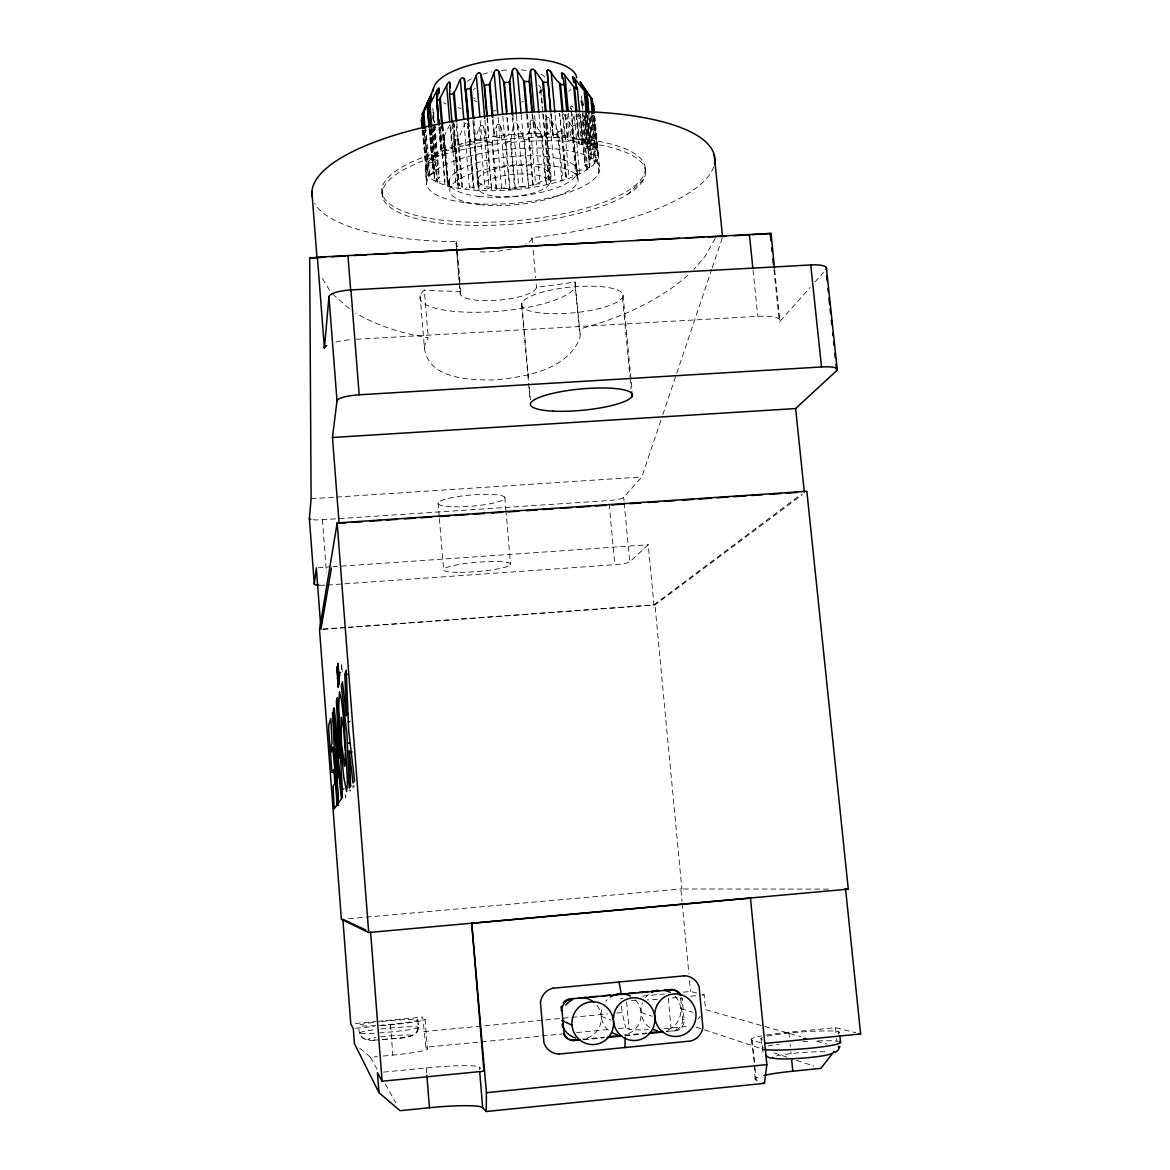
<?xml version="1.0" encoding="UTF-8"?>
<svg xmlns="http://www.w3.org/2000/svg" width="1170" height="1170" viewBox="0 0 1170 1170"><rect width="100%" height="100%" fill="white"/><g stroke="black" fill="none" stroke-linecap="round" stroke-linejoin="round"><path stroke-width="0.75" stroke-dasharray="5 3.75" d="M561.966 129.256L566.426 179.185L559.757 114.996A6.932 5.484 68.7 0 1 559.655 114.09M531.414 120.13L530.756 120.759A3.934 3.759 68.3 0 0 530.376 121.651A6.859 6.552 68 0 0 530.142 123.362L528.84 139.025L533.184 187.258L529.176 137.694M420.103 295.864L424.417 348.017C428.366 379.606 471.539 380.382 496.241 379.841C526.368 376.623 566.031 369.939 579.633 339.037A82.778 37.937 -6.8 0 0 579.238 329.106L574.894 281.882A202.878 58.076 -5.2 0 1 536.474 287.191L536.226 288.244A38.317 10.018 -5 0 1 494.486 300.456A38.317 10.018 -5 0 1 460.249 292.412L459.722 286.197M713.685 166.798A202.234 62.858 -5.2 0 1 532.043 237.729L531.794 238.87A38.215 10.852 -5 0 1 525.622 244.164M536.474 287.25L536.196 284.091M449.178 185.884L447.847 185.986L443.693 137.139L440.71 136.188L441.456 125.746M430.867 128.407L434.567 180.838L438.735 178.366L434.158 123.888M430.472 130.952L432.593 132.78L435.737 127.062M546.448 134.023L550.675 183.734L546.273 135.369C545.132 111.428 545.922 112.071 558.353 131.859L562.799 180.385L561.775 180.414M350.693 789.75L350.166 791.3L349.537 790.306M540.979 89.344L539.575 92.971A35.407 12.402 -5.2 0 0 538.551 85.059M432.827 118.492L433.763 114.031M594.448 116.152L598.265 156.721L596.159 161.533L590.294 160.202L585.921 113.402M423.555 130.192L426.465 164.882L425.456 169.387L426.757 184.728M517.111 188.311L514.741 189.613L510.456 141.409L513.337 125.877A7.02 6.903 76.5 0 1 513.718 124.195A4.036 3.963 75.7 0 1 514.127 123.42L514.917 122.733M498.113 124.152L497.338 124.663A3.934 3.802 -75.6 0 0 496.797 125.497A6.844 6.61 -74.9 0 0 496.226 127.15L491.926 142.447L496.168 190.681L497.045 190.417M444.922 184.845L440.68 134.813M454.165 146.191L452.234 123.625M456.549 248.991L456.549 241.649A202.234 62.858 -5.2 0 1 314.671 203.244M486.969 141.219L491.736 190.739L487.51 142.477C482.406 119.018 481.66 120.1 474.099 142.053L478.296 190.417L479.056 190.271L474.757 140.839M460.249 292.412L460.512 288.215M313.107 519.729A13.353 2.194 -4.1 0 0 322.408 519.743L608.853 500.526A13.089 2.135 -5.4 0 0 623.698 497.382L641.833 476.965L662.205 416.403M662.79 414.677L676.187 374.883M676.772 373.142L711.711 269.334M712.296 267.608L722.197 238.183M582.353 140.239L579.72 113.505M715.25 238.49L704.969 256.522L693.854 269.451M449.865 124.678L443.693 137.139M458.479 139.098L462.735 188.736L461.931 188.838L457.762 140.268L464.11 125.702A6.888 5.674 -78.3 0 1 464.841 124.122A3.963 3.276 -78.6 0 1 465.397 123.479L466.23 123.011M570.989 106.177L570.77 106.894A4.11 2.589 67.5 0 0 570.814 107.83L571.194 109.527M444.381 136.086L448.666 185.942M698.037 1019.143L700.186 1016.437M539.575 92.971L543.231 88.818M356.382 339.271L757.78 316.353A28.636 6.684 -6.6 0 1 779.366 322.072L810.137 287.425M814.993 281.955L823.475 272.405M541.125 90.456L541.198 96.159M433.163 112.335L434.728 122.865M588.744 114.879L591.537 145.314L589.007 114.148M627.091 194.673L643.749 179.185L643.427 175.851M327.381 585.029L614.806 564.7A13.133 1.755 -5.3 0 0 629.723 561.878L648.253 544.752L653.942 604.846L348.25 627.237M687.989 275.125C657.247 302.299 618.491 318.576 579.238 329.106M653.942 604.846L801.377 494.135M505.689 136.671L509.038 134.623L507.59 118.346M348.675 627.442L654.966 605.007L802.474 494.588M429.931 129.928L433.587 173.365L427.957 175.617L424.096 129.475M591.508 145.329L587.135 147.625A2.823 0.907 -5.9 0 0 588.393 149.029L596.364 149.175L593.395 117.614M597.27 150.594L593.453 115.391M518.368 136.246A2.896 0.951 -5.3 0 0 523.195 136.115L529.103 133.512L527.348 114.016M500.116 189.13L501.623 188.414A2.691 0.819 -5.1 0 1 506.069 188.253M501.564 188.443L496.226 127.15M563.662 114.382L571.296 125.409L575.859 175.281L576.722 175.178L572.203 126.389L575.143 124.941L572.481 113.885M429.799 130.309L432.827 166.213A2.735 0.877 -4.5 0 1 432.505 167.734L425.471 169.679L426.626 183.046M598.265 156.721L593.687 114.762M536.503 135.925A2.881 0.951 -5.5 0 0 541.008 136.173L548.203 133.95L546.434 114.499M540.964 136.159L538.99 114.338M561.951 130.616L558.353 131.859M484.877 188.487L484.746 188.531A2.691 0.834 -5 0 1 489.118 188.648L483.824 127.267M591.376 152.86L591.157 152.934A2.793 0.892 -6 0 0 591.318 154.455L598.426 155.201L599.669 167.88M590.616 116.664L594.974 163.069L594.243 163.273L589.856 116.298M596.159 157.394L595.325 157.614M553.293 137.022A2.881 0.936 -5.7 0 0 557.212 137.621L565.285 135.91M557.183 137.592L555.033 114.06M546.273 135.369L545.264 135.632M473.192 187.8A2.706 0.834 -4.8 0 0 469.404 187.302L469.272 187.346M543.728 135.998L542.953 136.188M531.897 119.954A1.638 1.55 68.6 0 1 532.789 120.349L532.847 120.393A4.022 3.832 68 0 1 533.535 121.051A7.386 6.991 66.6 0 1 534.471 122.528L542.441 136.305M591.464 158.579L586.887 115.23M467.137 187.843L465.616 188.18M590.952 158.696L590.996 158.681A2.706 0.863 -5.9 0 0 590.294 160.202M433.514 156.838L441.967 155.902A2.779 0.907 -4.6 0 0 444.337 154.396L441.894 125.658M676.918 1030.536L666.183 1031.75M586.111 169.577L587.632 169.328L582.47 113.548M590.484 163.99L589.387 164.18M567.801 139.435A2.866 0.936 -5.8 0 0 570.945 140.356L579.442 139.23L577.059 113.592M528.84 139.025L524.438 139.727L517.769 125.322A7.327 7.166 69.7 0 0 516.965 123.786A3.934 3.861 73.5 0 0 516.379 123.128L516.321 123.084A1.565 1.536 74.6 0 0 515.414 122.587L515.4 122.674M587.267 164.502L587.267 164.502A2.749 0.863 -5.9 0 0 585.336 166.052L580.569 114.221M586.799 169.489L582.177 119.281L578.389 114.397M443.854 150.579L452.176 150.257L450.099 125.834M383.555 1072.115L426.275 1067.918A50.149 4.446 -5.3 0 1 479.305 1067.069L481.031 1068.59M766.292 1035.084A49.272 4.256 -4.5 0 1 788.902 1032.247L835.526 1027.669L855.767 1032.715M377.808 1021.337L422.662 1017.052L425.953 1047.238L540.35 1036.123M542.163 1035.947L562.141 1034.002M576.664 1032.598L609.351 1029.424M618.433 1028.532L625.687 1027.83L629.094 1029.19A36.153 2.793 -4.8 0 0 648.282 1029.644M359.775 1048.159L370.495 1057.3L377.486 1056.612M383.073 1056.071L392.842 1055.121A36.796 2.881 -5.4 0 0 427.416 1048.817L425.061 1019.172L422.662 1017.052M663.96 1028.649A36.153 2.793 -4.8 0 0 671.039 1028.006L689.934 1026.163M582.821 1039.223L604.627 1037.103M624.604 1035.143L646.41 1033.022M666.403 1031.077L675.119 1030.887A10.325 10.018 87.7 0 0 684.114 1019.626L682.183 999.107A10.311 10.003 86.7 0 0 681.832 997.249M583.815 1039.794L603.603 1037.863M625.116 1035.757L646.571 1033.666M579.282 143.062A2.837 0.921 -5.9 0 0 581.505 144.246L589.958 143.749L587.281 115.113M355.3 1023.487L376.316 1021.469M642.681 996.05L664.472 993.959M683.309 992.16L690.549 991.473L697.247 993.154M355.607 1028.24L374.224 1026.456M381.201 1025.797L390.487 1024.905A36.723 2.384 -5.3 0 0 425.061 1019.172M677.254 997.454L668.26 998.317L671.039 1028.006M690.724 996.167L697.452 995.524M701.927 995.085L704.179 994.88L705.583 1009.681L801.055 1036.737M423.818 1031.618L607.596 1013.922M616.692 1013.044L622.147 1012.518L625.687 1027.83M442.567 125.161L447.393 182.564A2.735 0.848 -4.6 0 0 444.951 181.482L444.761 181.511M510.456 141.409L505.937 141.789L500.731 126.974A7.386 7.166 -75.1 0 0 500.073 125.365A4.022 3.89 -75.9 0 0 499.531 124.663M581.943 170.016L580.92 170.103M348.66 918.699L681.861 888.849L654.966 605.007M580.788 170.118L579.677 170.206M351.863 786.094L354.349 785.889L352.857 787.834L352.726 784.236M579.589 170.22L579.501 170.22A2.662 0.834 -5.8 0 0 576.942 171.654L571.355 111.296M322.774 629.094L346.437 627.369M323.154 629.299L346.846 627.573M382.341 1039.691C393.778 1036.825 420.381 1042.265 418.085 1023.56M318.138 567.786L330.832 566.894M332.646 566.777L648.253 544.752M311.103 498.742L334.722 497.191M336.536 497.074L641.833 476.965M440.286 181.847L439.408 181.906M469.989 144.042A2.808 0.921 -4.8 0 1 466.011 145.226L457.865 144.89L455.934 122.28M437.814 181.979L436.746 181.964L432.33 129.738M572.569 175.441L571.837 175.456M491.926 142.447L487.51 142.477M374.926 1040.057C365.698 1042.251 356.718 1035.801 359.351 1025.446M828.375 889.112L680.852 888.981L682.037 901.573M561.936 180.414L557.447 130.821M561.249 180.399L560.518 180.385M484.892 120.144L486.647 140.166A2.881 0.951 -5 0 1 482.04 141.014L474.844 140.078L473.163 120.627M498.478 124.122L498.596 124.122A1.623 1.579 -76.3 0 1 499.444 124.576L499.531 124.663M433.543 173.35A2.779 0.877 -4.5 0 0 433.075 171.888L432.841 171.902M591.347 154.44L587.559 114.426M474.099 142.053L469.96 141.745L467.956 126.228A7.444 6.26 -77.9 0 0 467.693 124.517A4.051 3.364 -78.6 0 0 467.342 123.742L467.283 123.64A1.638 1.36 -78.8 0 0 466.684 122.996L466.552 123.04M502.808 116.196L504.694 137.475A2.823 0.936 -5.1 0 1 499.912 138.045L493.886 136.451L492.453 120.188M457.762 140.268L454.121 139.625L453.814 123.888L459.108 185.737A2.72 0.848 -4.7 0 0 455.876 184.933L450.582 123.025M424.432 348.017A82.734 37.893 -6.9 0 1 428.278 337.75C403.065 333.596 377.998 326.357 355.972 313.107M428.659 165.467L427.928 165.306M422.165 130.309L426.406 171.332L422.911 130.791M508.292 189.335L510.208 189.993L505.937 141.789M427.84 165.292L426.465 164.882M513.937 134.214L516.57 135.281M702.424 994.442L704.179 994.88M525.622 187.288L523.677 186.732M680.574 997.791A10.267 9.96 86.8 0 1 680.706 998.697L682.183 999.107M816.675 1041.154L827.102 1044.108M585.395 166.038L586.726 166.476M680.735 1008.642L693.006 1012.299M622.923 998.8L620.846 998.127L620.919 999.034M754.518 1062.579L752.325 1040.145L761.714 1043.143M680.706 998.697L682.636 1019.143L684.114 1019.626M696.106 1027.055L763.674 1049.431M774.072 1052.883L787.936 1057.461M796.594 1060.342L813.925 1066.075M641.072 1012.459L652.173 1016.247M586.96 166.549L588.744 167.251M601.234 1016.306L611.135 1020.211M755.016 1067.581L756.23 1080.071L759.037 1081.197M588.773 167.266L589.768 167.837L585.044 118.126M349.435 308.792L333.07 294.474M431.613 158.403L436.629 160.275L433.456 122.821M552.854 134.535L551.114 114.031M582.952 120.086L585.175 118.623L583.581 113.812M425.953 1047.238L427.416 1048.817M571.296 125.409L572.203 126.389M583.391 104.598L581.388 101.834A7.546 3.627 65.2 0 0 580.627 100.986M329.604 290.306L321.575 277.041M505.264 140.59L509.637 189.862M370.495 1057.3L377.471 1069.863M385.31 1083.99L395.767 1102.842M763.015 1052.137L761.012 1038.653M569.015 136.597L566.923 113.285M579.603 173.555L574.397 115.742M584.883 117.541L589.519 167.602M381.976 192.304L383.336 199.353M751.198 1039.413L753.889 1058.28L755.089 1079.164M345.106 794.752L345.662 797.589L345.793 794.445M774.642 269.773L779.79 319.512M773.94 269.641L779.366 322.072M838.305 1031.677L838.554 1034.148M835.526 1027.669L836.14 1033.724M836.638 1038.565L836.886 1040.993M753.041 270.094L757.78 316.353M580.144 333.991L574.894 281.882A78.112 20.373 -5 0 1 489.923 311.878A78.112 20.373 -5 0 1 424.315 290.101L428.278 337.75M788.902 1032.247L789.399 1037.103M790.116 1044.4L790.364 1046.828M790.847 1051.698L791.095 1054.141M761.977 1039.823L761.919 1039.194A39.414 3.393 -4.5 0 1 762.27 1037.571M762.533 1045.424L762.898 1049.168A10.062 9.682 84.5 0 0 763.381 1051.42M645.226 168.231A132.181 40.979 -5.2 0 1 449.529 220.94A132.181 40.979 -5.2 0 1 445.902 149.994A132.181 40.979 -5.2 0 1 645.226 168.231L645.562 171.595A132.21 40.789 -5.2 0 1 449.792 224.143A132.21 40.789 -5.2 0 1 446.209 153.533A132.21 40.789 -5.2 0 1 645.562 171.595M682.212 903.372L688.852 973.498M689.525 980.679L690.549 991.473M623.054 295.045L632.151 391.16M622.455 297.472L629.928 376.535M630.074 378.085L631.098 388.996M594.726 115.888L598.426 155.201A86.814 27.641 -5.2 0 0 521.177 133.775A86.814 27.641 -5.2 0 0 427.313 163.317L435.05 161.855A2.823 0.907 -4.5 0 0 436.673 160.261M594.009 115.962L597.841 155.054M597.519 159.12L598.821 172.999M592.488 115.303L595.662 149.087M591.508 111.94L596.159 161.533M591.493 116.064L595.735 161.343M623.698 497.382L624.019 500.965M624.195 502.749L629.723 561.878M586.302 113.256L589.153 143.72M585.088 113.461L589.314 159.617M582.762 100.825L583.391 107.494M584.137 115.508L587.135 147.625M582.704 109.702L581.124 92.357M582.85 111.384L586.316 148.415M581.388 101.834L581.753 105.739M580.89 122.996L584.883 165.745M578.682 113.797L581.505 144.217M576.591 114.733L579.208 143.047M576.24 114.002L578.58 139.274M576.093 114.689L578.77 143.53M609.19 504.094L614.806 564.7M577.307 170.352L578.082 178.747M571.135 111.267L576.678 171.303M576.781 174.067L577.556 182.418M568.444 113.314L570.931 140.341M565.461 115.011L567.713 139.435M565.227 114.309L567.596 139.917M559.757 114.996L559.611 113.344L565.432 176.772A2.72 0.834 -5.7 0 1 568.854 175.529L563.209 113.329M562.419 114.221L564.423 136.012M551.202 114.192L553.205 136.027M550.924 113.402L553.176 137.182L551.143 114.528M549.666 118.521L555.282 180.107A2.632 0.819 -5.6 0 0 551.45 181.174L545.849 119.676M626.593 1001.739L629.094 1029.19M545.615 114.718L547.37 134.111M541.783 98.28L542.602 107.216M543.246 114.382L549.373 181.774M541.359 97.914L542.631 111.954M542.792 113.709L549.169 183.807M621.577 1006.229L622.147 1012.518M542.178 136.363L546.566 184.699L545.805 184.67L541.315 135.267M534.573 115.406L536.43 135.939M534.485 122.528L540.101 183.909A2.691 0.834 -5.4 0 0 535.611 184.684L530.127 123.362M532.569 114.251L534.324 133.687L532.101 113.987M526.602 114.28L528.357 133.731M524.438 139.727L528.767 187.946L523.663 138.572M521.235 114.835L523.151 136.115M532.043 237.729L532.599 243.886M533.154 250.058L535.641 277.89M517.769 125.322L523.239 186.6A2.618 0.804 -5.3 0 0 518.793 187.127L512.489 117.936M516.453 115.698L518.295 136.276M512.826 114.894L514.551 134.36M510.924 140.107L515.312 189.379M506.844 117.175L508.423 134.872M442.874 125.629L447.744 182.11M342.166 669.606L341.318 663.01L341.45 669.591M521.835 303.059L528.738 381.04M529.293 387.314L530.419 399.862M521.644 305.458L528.387 381.449M528.547 383.263L529.995 399.555M500.731 126.974L506.142 188.238M498.098 117.483L499.912 138.045M493.082 118.857L494.632 136.554M492.511 141.175L496.841 190.491M487.422 117.717L488.68 137.504L486.969 118.053M480.197 120.51L481.981 141.029M479.568 127.077L484.906 188.472M469.653 145.592L467.956 126.228L473.309 188.18M453.741 122.221L459.225 185.591M434.874 124.576L439.393 177.635M473.996 120.7L475.678 140.107M472.855 120.408L478.662 187.258M477.784 179.873L478.515 188.253M504.855 497.44L505.732 509.462M505.952 509.988L510.529 564.642M468.819 121.709L470.238 141.453L468.556 122.06M468.044 121.709L474.157 190.154L469.579 140.444M464.007 122.046L469.419 187.302M456.87 123.025L458.742 144.846M453.477 123.596L455.7 149.292M454.121 139.625L458.274 188.253L453.901 138.294M456.549 241.649L457.075 247.835M457.338 250.936L459.985 281.985M456.812 252.091L459.459 283.082M456.402 248.318L459.254 281.882M459.4 283.637L460.307 294.24M449.221 180.253L449.938 188.662M449.031 182.081L449.748 190.476M442.187 125.424L444.688 154.762M440.256 126.316L444.951 181.496M439.569 127.588L441.967 155.902M438.969 127.077L441.119 152.319L438.808 126.418M432.841 108.342L434.011 122.206M432.856 115.684L433.309 121.037M432.944 126.886L437.536 181.993M431.891 127.954L434.319 156.678M431.086 129.504L434.728 172.648M430.823 129.358L433.982 166.798M430.56 130.177L434.801 180.575M429.375 128.188L433.046 171.917M429.171 129.329L432.505 167.734M425.675 126.375L430.034 177.05L429.2 176.962L425.178 129.27M424.564 130.002L428.381 175.354M422.779 130.587L426.041 169.445M425.646 167.31L426.831 181.335M438.092 502.91L439.247 516.877M439.393 518.617L443.591 569.351M479.305 1067.069L479.51 1069.599M382.005 188.589L382.283 191.968M417.778 1019.86L418.377 1027.275A7.503 7.327 -71 0 1 411.679 1035.377A22.054 1.579 -5.3 0 1 380.206 1039.823A22.054 1.579 -5.3 0 1 375.892 1037.571M342.24 670.556L342.327 671.492M426.275 1067.918L426.67 1072.89M390.487 1024.905L392.842 1055.121M322.408 519.743L326.415 572.335M433.836 112.7L433.851 113.066A4.11 1.653 -74.8 0 1 433.778 113.973A7.59 3.174 -74.6 0 1 433.485 115.728M752.325 1040.145A49.272 4.256 -4.5 0 1 761.538 1035.903M756.23 1080.071A49.389 5.148 -4.4 0 1 761.509 1076.02M767.023 1036.24A39.414 3.393 -4.5 0 1 818.971 1031.033A39.414 3.393 -4.5 0 1 836.009 1034.134M657.584 999.224A36.094 2.311 -4.8 0 1 647.156 999.926M635.705 1000.35A36.094 2.311 -4.8 0 1 631.347 1000.35M381.932 1021.439A29.382 1.901 -5.3 0 1 417.266 1020.401A29.382 1.901 -5.3 0 1 371.49 1025.812A29.382 1.901 -5.3 0 1 374.034 1022.361M762.898 1049.154A39.444 3.583 -4.4 0 1 763.235 1047.443M767.988 1046.068A39.444 3.583 -4.4 0 1 778.869 1044.196M802.781 1041.724A39.444 3.583 -4.4 0 1 809.113 1041.3M817.845 1040.89A39.444 3.583 -4.4 0 1 838.276 1041.358M763.44 1049.285A39.429 3.583 -4.4 0 1 762.972 1049.154M776.529 1055.94A29.586 2.823 -4.4 0 1 827.512 1051.947M418.377 1027.275A29.396 2.004 -5.3 0 1 379.694 1032.876M374.254 1033.212A29.396 2.004 -5.3 0 1 359.907 1032.876A7.488 7.327 -66.6 0 0 367.804 1039.618M359.863 1032.891A29.396 2.004 -5.3 0 1 375.497 1029.585M380.762 1028.956A29.396 2.004 -5.3 0 1 418.319 1027.275M380.425 1036.942A22.054 1.579 -5.3 0 1 411.664 1035.494M682.636 1019.143A10.296 9.974 87.7 0 1 673.657 1030.361M635.442 999.999A20.577 20.007 -89.5 0 1 624.824 1034.631M608.385 1030.244A20.577 20.007 -89.5 0 1 601.965 1008.628M605.782 1001.257A20.577 20.007 -89.5 0 1 607.186 999.692M649.876 1027.64A20.519 19.919 87.9 0 1 642.432 1002.865M645.562 997.454A20.519 19.919 87.9 0 1 648.487 994.5M675.09 996.211A20.519 19.919 87.9 0 1 666.403 1030.302M596.978 1005.396A20.621 20.095 -86.6 0 1 583.069 1038.784M324.967 585.175A13.396 1.799 -4.3 0 1 320.156 585.249M335.79 342.049A29.177 7.02 -4 0 1 351.907 339.549M460.775 291.33A202.878 58.076 -5.2 0 1 424.315 290.101M511.334 248.947A38.215 10.852 -5 0 1 476.834 251.74M457.543 246.738A38.215 10.852 -5 0 1 456.022 242.804M594.974 163.069A86.814 27.641 -5.2 0 1 502.808 190.447A86.814 27.641 -5.2 0 1 425.675 171.171M571.223 109.512A7.152 4.534 67.4 0 1 570.828 107.845M455.7 148.868A2.866 0.936 -4.7 0 1 452.205 150.228M437.2 177.065A2.749 0.863 -4.5 0 1 438.677 178.366M523.297 101.615A35.407 12.402 -5.2 0 1 521.63 102.053M476.965 101.761A35.407 12.402 -5.2 0 1 474.025 100.254M473.47 89.754A35.407 12.402 -5.2 0 1 475.298 88.364M573.3 107.538A7.459 4.548 66.7 0 0 572.598 106.733A4.007 2.501 67.4 0 0 572.013 106.207L571.925 106.163A1.609 1.009 67.6 0 0 571.238 105.914M570.784 89.651A71.999 25.462 -5.2 0 1 568.795 91.304M496.387 110.755A71.999 25.462 -5.2 0 1 491.751 110.872M460.98 108.386A71.999 25.462 -5.2 0 1 458.201 107.801M446.092 103.969A71.999 25.462 -5.2 0 1 443.474 102.741M541.008 90.397A42.588 15.064 -5.2 0 1 539.692 91.201M475.137 98.338A42.588 15.064 -5.2 0 1 473.514 97.856M467.122 81.52A42.588 15.064 -5.2 0 1 471.759 78.551M482.757 74.163A42.588 15.064 -5.2 0 1 492.029 71.896M501.652 70.434A42.588 15.064 -5.2 0 1 509.564 69.849M521.206 69.951A42.588 15.064 -5.2 0 1 527.538 70.609M540.979 74.295A42.588 15.064 -5.2 0 1 544.854 76.781M459.839 572.335A33.725 4.622 -4.8 0 0 510.705 564.203A33.725 4.622 -4.8 0 0 460.775 564.218A33.725 4.622 -4.8 0 0 459.839 572.335M544.021 313.297A50.997 12.943 -5.5 0 0 622.952 296.259A50.997 12.943 -5.5 0 0 549.915 290.306A50.997 12.943 -5.5 0 0 544.021 313.297M454.355 506.844A33.594 5.616 -4.8 0 0 504.957 497.952A33.594 5.616 -4.8 0 0 455.13 497.016A33.594 5.616 -4.8 0 0 454.355 506.844M465.748 202.746A86.872 27.115 -5.2 0 0 599.596 170.513A86.872 27.115 -5.2 0 0 474.201 154.996A86.872 27.115 -5.2 0 0 465.748 202.746M494.5 187.96A35.583 11.1 -5.2 0 0 548.657 174.432A35.583 11.1 -5.2 0 0 496.533 168.509A35.583 11.1 -5.2 0 0 494.5 187.96M478.589 196.385A64.408 20.095 -5.2 0 0 577.307 172.224A64.408 20.095 -5.2 0 0 483.722 161.065A64.408 20.095 -5.2 0 0 478.589 196.385M479.291 204.574A64.438 19.861 -5.2 0 0 578.082 180.589A64.438 19.861 -5.2 0 0 484.468 169.665A64.438 19.861 -5.2 0 0 479.291 204.574M495.217 196.238A35.597 10.969 -5.2 0 0 549.417 182.798A35.597 10.969 -5.2 0 0 497.279 177.021A35.597 10.969 -5.2 0 0 495.217 196.238"/><path stroke-width="1.5" d="M486.237 1111.5L486.442 1092.678L471.7 923.13L483.956 1071.179L382.093 1081.241L377.442 1072.715L378.978 1092.678L400.111 1110.696L429.448 1107.741A50.251 5.382 -5.4 0 1 482.654 1107.683L486.237 1111.5L764.449 1083.361L766.862 1064.612L750.453 898.107L748.756 898.077M624.97 1047.574L625.102 1037.454M592.576 103.106L593.687 106.002M330.51 747.381L330.891 752.325L332.353 748.727L334.05 748.595M545.293 111.194L542.558 81.213C533.973 69.206 530.244 61.118 529.235 81.476L531.809 110.74M439.159 93.337L438.852 89.739L436.644 100.854L438.545 123.216M332.353 748.727A28.475 0.848 85.8 0 1 335.249 775.651A28.475 0.848 85.8 0 1 336.653 805.457L334.225 808.792L333.07 786.562L334.766 783.505L334.503 777.436L333.728 769.509L332.221 772.507L331.666 769.304L328.682 729.831L328.697 725.064L330.788 718.497L332.061 743.199L330.525 747.235L332.909 747.045M319.059 585.219A13.396 1.799 -4.3 0 1 314.306 584.166L309.363 518.427L311.103 498.742L309.684 258.102L317.392 257.21L324.397 348.236A29.177 7.02 -4 0 1 326.693 345.501M324.397 348.236L328.945 296.814A21.309 5.616 -3.9 0 1 350.927 289.941L810.737 264.961A20.928 5.294 -7.2 0 1 825.903 269.67M449.382 82.09L449.806 82.28A4.153 1.945 -49.4 0 1 450.026 82.734A7.225 3.408 -49.2 0 1 450.041 83.874L449.587 93.849L452.073 122.894M540.423 1002.09L543.933 1042.689A16.804 16.365 -84.1 0 0 559.011 1054.053M314.306 584.166L316.324 567.903L320.96 629.226L331.402 568.167M346.349 522.785L339.081 523.268L332.47 437.507L337.004 400.842L328.945 296.814M337.165 522.932L319.512 629.577L341.377 919.342L368.696 932.519L848.279 889.141L806.861 491.312L337.165 522.932L368.696 932.519M514.347 68.401L514.23 68.416A1.711 1.185 7.9 0 0 513.411 68.796L513.323 68.869A4.241 2.94 7.8 0 0 512.899 69.41A7.795 5.382 6.4 0 0 512.445 70.639L509.301 82.251L512.197 114.689M550.5 111.633L547.238 71.721A7.795 4.153 33.8 0 1 547.209 70.58M334.766 783.505L336.463 783.373M429.024 127.545L427.342 107.581L431.203 96.072L431.511 99.64M427.445 107.465L429.229 105.914L436.498 91.348L437.185 99.391M496.168 69.922A1.667 1.17 -12.5 0 0 495.349 70.434L495.305 70.478A4.168 2.91 -12.6 0 0 494.749 71.121A7.766 5.397 -13.8 0 0 494.149 72.423L489.367 84.459L492.175 116.941M344.814 674.52L346.203 670.147L348.66 730.387L354.598 780.697L352.989 782.92L349.245 750.643L350.62 786.196L349.201 788.141L346.964 734.789L341.274 685.605L342.474 681.861L346.466 715.835L344.814 674.52L347.373 674.329M421.785 120.642L423.072 114.66M427.81 102.375L433.5 88.613M427.606 102.931L424.754 110.243M423.408 113.768L424.081 111.998M529.191 81.593L524.277 81.432M344.828 765.794L345.296 755.601M478.589 72.832A1.726 1.155 -26 0 0 477.726 73.418L477.667 73.461A4.256 2.837 -26 0 0 477.053 74.149A7.824 5.133 -27 0 0 476.322 75.523L470.355 88.291L472.87 117.38M423.291 127.047L422.238 114.47L428.22 100.839M422.238 114.47L429.639 97.754L429.975 101.746M423.072 112.803L424.403 128.554M467.956 120.451L464.344 78.712C458.508 72.862 457.046 97.563 449.587 93.849M449.031 82.207L448.944 82.251A1.711 0.804 -49.8 0 0 448.198 82.924L448.139 82.968A4.256 1.974 -49.8 0 0 447.54 83.772A7.824 3.51 -50.1 0 0 446.706 85.278L439.51 99.289L436.644 100.854M839.899 1046.638L838.071 1050.148L834.97 1052.591M509.798 81.33L512.826 114.894M429.229 105.914L431.057 127.735M337.925 776.997L337.121 778.474L338.437 803L341.421 798.876L332.529 712.705L337.194 804.697L338.115 803.439L335.22 749.487L337.94 776.909M489.323 84.532L484.541 85.264M489.923 83.553L492.921 117.088M341.23 717.4L341.347 741.751L344.506 765.911M833.069 1052.737L820.857 1068.371L792.807 1071.194A49.389 5.148 -4.4 0 0 763.995 1075.42M332.47 437.507L795.629 408.549L836.667 370.627L835.994 364.279M431.584 94.229L430.443 96.101A7.751 0.995 -63.7 0 0 429.726 97.695M468.541 118.477L466.026 89.403L470.355 88.291M553.293 988.211L684.245 975.838M721.451 236.457L722.65 236.355L708.025 236.94M438.896 87.94L437.829 88.964A4.153 1.185 -58.8 0 0 437.346 89.754M486.442 1092.678L766.862 1064.612M563.984 1053.57L690.402 1041.037A16.453 15.941 87.2 0 0 702.877 1027.158L699.148 986.968A16.395 15.912 85.6 0 0 684.245 975.736M764.61 1043.435L860.637 1033.944L845.603 889.317M563.413 1033.578A10.354 10.077 -85.4 0 0 573.739 1040.115L579.194 1039.589M608.254 1036.752L620.977 1035.508M650.052 1032.671L662.761 1031.428M573.739 1040.115L580.218 1040.145M607.157 1037.512L621.519 1036.108M648.326 1033.505L662.615 1032.101M563.574 1053.614L559.011 1053.965M563.282 1002.617A10.325 10.077 -86.2 0 1 570.112 998.931L573.739 998.58M579.179 998.068L586.433 997.381M590.06 997.03L597.314 996.343M602.755 995.816L610.009 995.129M615.449 994.617L622.689 993.915M628.129 993.403L635.383 992.716M639.01 992.365L648.078 991.502M651.705 991.165L658.959 990.463M664.399 989.952L671.273 989.805A10.311 10.003 86.7 0 1 681.13 995.392M570.112 998.931L671.273 989.805M472.417 923.262L750.453 898.107M336.653 805.457L338.73 805.282M332.28 772.478L334.108 772.332M342.24 789.092L337.399 697.759L336.39 700.918L339.373 758.292L334.181 707.85L333.274 710.687L342.342 797.867L342.24 789.092L343.907 788.946M347.461 743.096L349.333 742.95M335.263 749.458L337.033 749.312M349.435 751.959L351.951 751.754M349.172 752.456L351.687 752.266M339.11 756.566L340.762 756.434M317.494 257.195L770.65 233.459M346.247 714.46L348.133 714.314M332.66 721.48L334.415 721.334M348.133 721.714L349.815 721.583M338.832 672.706L339.3 684.172L337.779 663.273L338.832 672.706L340.616 672.574M338.247 674.724L340.017 674.593M337.823 676.172L338.291 687.448L336.799 666.871L337.823 676.172L339.797 676.026M337.267 678.132L339.007 678M509.301 82.251L504.328 82.558L507.005 111.852M351.804 522.42L362.7 521.688M369.969 521.191L380.879 520.46M386.334 520.094L397.23 519.363M404.498 518.866L415.409 518.134M420.864 517.769L431.759 517.038M439.028 516.54L449.938 515.809M455.393 515.443L468.102 514.581M473.558 514.215L484.468 513.484M491.736 512.986L502.632 512.255M508.087 511.89L518.997 511.158M526.266 510.661L537.162 509.93M542.617 509.564L553.512 508.833M560.781 508.336L571.691 507.604M577.146 507.239L589.87 506.376M595.311 506.01L606.221 505.279M611.676 504.913L624.385 504.051M629.84 503.685L640.75 502.954M648.019 502.471L658.915 501.725M664.37 501.36L675.28 500.628M682.549 500.146L693.444 499.4M698.899 499.034L711.623 498.186M717.078 497.82L727.974 497.074M733.429 496.709L746.153 495.861M751.593 495.495L762.504 494.749M769.772 494.266L780.682 493.535M786.123 493.17L797.033 492.424M770.474 233.473L751.959 234.629M324.967 257.181L316.968 257.707L311.907 192.012M722.782 236.457L726.424 236.223M733.722 235.77L748.317 234.863M337.004 400.842A21.44 4.636 -4.1 0 1 359.19 394.802L821.515 366.956A21.045 4.373 -6.7 0 1 836.667 370.627M331.593 256.786L345.238 255.996M353.691 255.528L366.59 254.797M373.727 254.402L389.347 253.554M393.529 253.32L414.253 252.193M479.1 72.789L479.963 73.066A4.153 2.779 -25.4 0 1 480.402 73.52A7.239 4.841 -25.1 0 1 480.899 74.646L484.058 84.518L486.822 116.283M415.789 252.106L435.138 251.067M436.82 250.98L612.714 241.722M309.684 258.102L316.821 257.736M636.304 240.508L679.302 238.329M703.945 237.13L685.649 238.022M844.652 889.141L848.279 889.141M496.723 69.907L497.659 70.244A4.27 2.998 -11.9 0 1 498.186 70.712A7.444 5.221 -11.6 0 1 498.888 71.853L503.802 81.885M543.246 81.944L547.852 82.587M572.759 76.752L573.841 77.644A4.139 0.921 50.9 0 1 574.426 78.346M548.057 69.849L548.16 69.849A1.726 0.907 35 0 0 547.501 70.083L547.472 70.112A4.256 2.238 34.8 0 0 547.253 70.609M514.756 68.401L515.765 68.811A4.153 2.866 8.5 0 1 516.394 69.337A7.239 4.987 8.7 0 1 517.286 70.522M550.192 71.078A7.254 3.773 35.4 0 1 551.26 72.394C555.955 81.3 569.132 94.097 561.732 74.456L562.097 78.507M859.014 1033.534L860.637 1033.944M548.496 69.922L549.461 70.493A4.168 2.179 35.3 0 1 550.134 71.107M568.269 111.516L564.949 75.494L574.675 88.028L577.541 88.949M763.132 1082.835L764.449 1083.361M561.044 1010.193L562.024 1010.617L563.838 1031.296A10.398 10.12 -85.5 0 0 574.836 1040.671M561.863 1020.459L572.013 1025.169M562.331 72.818L563.194 73.461A4.168 1.609 44.2 0 1 563.838 74.12M365.713 929.974L342.883 919.254L350.795 1023.911L353.281 1028.474L354.422 1043.596L378.978 1092.678M576.342 88.73L575.508 79.779L587.15 94.243L588.934 113.241M583.845 87.589L591.757 98.923M580.218 81.827L581.358 83.421M521.074 113.066L517.272 70.522L523.634 80.745M341.494 717.4L343.439 727.842M592.81 111.311L591.625 98.733L592.108 99.494L585.205 89.286M584.517 88.116L582.426 85.03L582.762 88.584M581.461 83.567L582.134 84.591M586.901 93.732L580.335 82.119M585.424 90.953L585.907 91.743M587.34 94.156L586.857 93.351L588.583 113.095M592.166 99.582L593.716 112.817M619.003 981.893L621.372 994.558M343.57 729.056L343.673 730.051M826.371 267.623L837.179 368.916M826.576 275.945L827.073 280.654M827.921 288.507L828.243 291.652M828.916 297.94L829.588 304.244M830.1 308.968L830.598 313.692M831.27 319.995L831.782 324.733M832.616 332.631L832.952 335.79M833.625 342.108L833.961 345.267M834.81 353.194L835.307 357.932M810.737 264.961L821.515 366.956M839.826 1035.523L840.528 1042.178M795.629 408.549L804.302 491.941M774.467 268.062L771.103 233.415M770.196 233.488L770.942 240.713M771.703 247.952L772.068 251.565M772.814 258.804L773.385 264.215M749.4 234.497L752.866 268.31M714.212 154.849L722.519 236.369M791.578 1059.011L792.807 1071.194M343.805 731.323L345.091 749.224M631.405 392.125L631.844 396.805M593.731 105.198L594.316 111.428M593.863 109.921L594.155 113.037M591.962 99.435L593.292 113.622M590.821 97.52L592.312 113.519M585.205 92.913L586.974 111.94M584.298 91.743L586.302 113.256M581.154 83.509L581.519 87.501M579.545 111.706L577.366 88.291L573.212 78.463L573.592 82.485M574.675 88.028L576.751 110.389M573.724 86.931L576.064 112.203M564.247 84.298L566.763 111.486M560.532 84.386L562.902 110.097M559.567 83.348L562.243 112.408M551.216 72.408L554.872 112.247M547.238 71.721L550.763 111.647M543.48 82.192L546.127 111.267M535.041 70.712L538.829 112.525M530.507 70.419L534.207 111.311M529.542 80.671L532.409 112.481M524.423 81.607L527.056 110.77M523.59 80.686L526.456 112.51M512.431 70.624L516.336 114.338M503.7 81.783L506.537 113.636M498.888 71.853L502.647 114.411M494.12 72.423L497.747 113.388M484.585 85.308L487.129 114.47M480.914 74.646L484.731 118.331M562.185 1023.911L562.477 1027.348M476.278 75.523L479.846 116.415M471.086 87.165L473.835 118.93M468.395 120.291L464.344 78.712M460.38 79.94L463.773 119.325M454.209 92.123L456.709 121.212M453.448 93.307L455.656 119.062M450.07 83.86L450.391 87.472M446.633 85.293L449.748 121.768M440.256 98.046L442.567 125.161M439.51 99.289L441.675 124.897M437.638 104.759L438.209 111.457M438.882 119.53L439.233 123.552M436.688 100.006L438.823 125.263M429.931 104.613L431.745 126.155M427.459 102.492L427.679 105.139M427.562 106.704L429.214 126.404M423.672 111.457L425.017 127.486M422.619 113.563L423.818 127.764M422.311 123.742L422.604 127.267M421.741 118.228L422.633 128.817M421.273 119.589L422.019 127.413M479.729 1072.13L482.654 1107.683M426.874 1075.362L429.448 1107.741M350.927 289.941L359.19 394.802M347.943 255.528L350.751 291.213M370.612 932.271L382.093 1081.241M345.135 750.306L345.165 751.111M345.223 752.91L345.296 755.133M839.387 1041.578A39.429 3.583 -4.4 0 1 813.384 1047.896A39.429 3.583 -4.4 0 1 764.654 1049.534M772.595 1058.221A10.062 9.682 84.5 0 1 765.677 1055.223M831.49 1053.512A29.586 2.823 -4.4 0 1 804.229 1058.002A29.586 2.823 -4.4 0 1 773.882 1058.28M772.873 1057.812A29.586 2.823 -4.4 0 1 772.858 1057.388M669.84 989.44A10.267 9.96 86.8 0 1 679.653 995.012M560.986 1008.277A10.325 10.077 -86.2 0 1 561.351 1006.317M562.024 1010.617A10.369 10.106 -86.3 0 1 571.194 999.341M540.525 1002.105A16.526 16.131 -85.3 0 1 553.278 988.109M806.071 1038.404A39.414 3.393 -4.5 0 1 803.6 1038.624M838.729 1046.243A9.974 9.565 82.2 0 1 838.334 1047.165M834.254 1051.406A9.974 9.565 82.2 0 1 833.406 1051.815M610.389 997.074A20.577 20.007 -89.5 0 1 630.513 996.211M617.482 1034.631A20.577 20.007 -89.5 0 1 611.822 1032.598M579.428 997.717A20.621 20.095 -86.6 0 1 594.097 1002.368M575.567 1038.053A20.621 20.095 -86.6 0 1 563.282 1027.596M565.812 1005.074A20.621 20.095 -86.6 0 1 572.203 999.853M657.291 1030.741A20.519 19.919 87.9 0 1 653.489 1029.6M651.865 992.262A20.519 19.919 87.9 0 1 657.247 990.39M664.545 990.405A20.519 19.919 87.9 0 1 670.161 992.423M310.752 519.348A13.353 2.194 -4.1 0 1 309.363 518.427M312.302 197.028A202.234 62.858 -5.2 0 1 513.177 113.358A202.234 62.858 -5.2 0 1 714.475 163.815M584.444 88.35A7.649 0.936 59.4 0 1 585.263 89.476M574.485 78.317A7.225 1.579 51 0 1 575.582 79.809M573.125 78.405A7.751 1.857 49.9 0 1 572.671 77.308M563.881 74.105A7.254 2.764 44.2 0 1 564.993 75.494M561.673 74.441A7.78 3.115 42.9 0 1 561.439 73.33A4.256 1.667 43.8 0 1 561.512 73.125M439.013 88.627A7.386 2.179 -58.3 0 1 438.779 89.797M436.571 91.318A7.766 2.091 -58.9 0 1 437.39 89.768M431.496 94.989A7.166 1.126 -63.2 0 1 431.116 96.189M433.339 90.938A71.999 25.462 -5.2 0 1 502.676 59.334A71.999 25.462 -5.2 0 1 576.708 77.746M585.292 90.631A7.137 1.053 60.3 0 1 584.591 89.388M347.446 782.145L346.656 791.593L343.819 777.553L340.499 741.97L338.715 706.592L339.49 691.719L341.64 700.845L344.346 725.575L347.446 782.145M617.19 1006.917A21.352 20.753 89.9 0 0 632.341 1040.452A21.352 20.753 89.9 0 0 652.977 1010.178A21.352 20.753 89.9 0 0 617.19 1006.917M609.775 1035.508A21.411 20.841 -87.2 0 0 594.696 1001.856A21.411 20.841 -87.2 0 0 573.827 1032.174A21.411 20.841 -87.2 0 0 609.775 1035.508M657.423 1004.62A21.294 20.65 87.3 0 0 675.543 1036.488A21.294 20.65 87.3 0 0 693.196 1004.46A21.294 20.65 87.3 0 0 657.423 1004.62M552.81 411.123A51.29 10.691 -5.4 0 0 632.37 395.796A51.29 10.691 -5.4 0 0 559.114 392.009A51.29 10.691 -5.4 0 0 552.81 411.123"/></g></svg>
